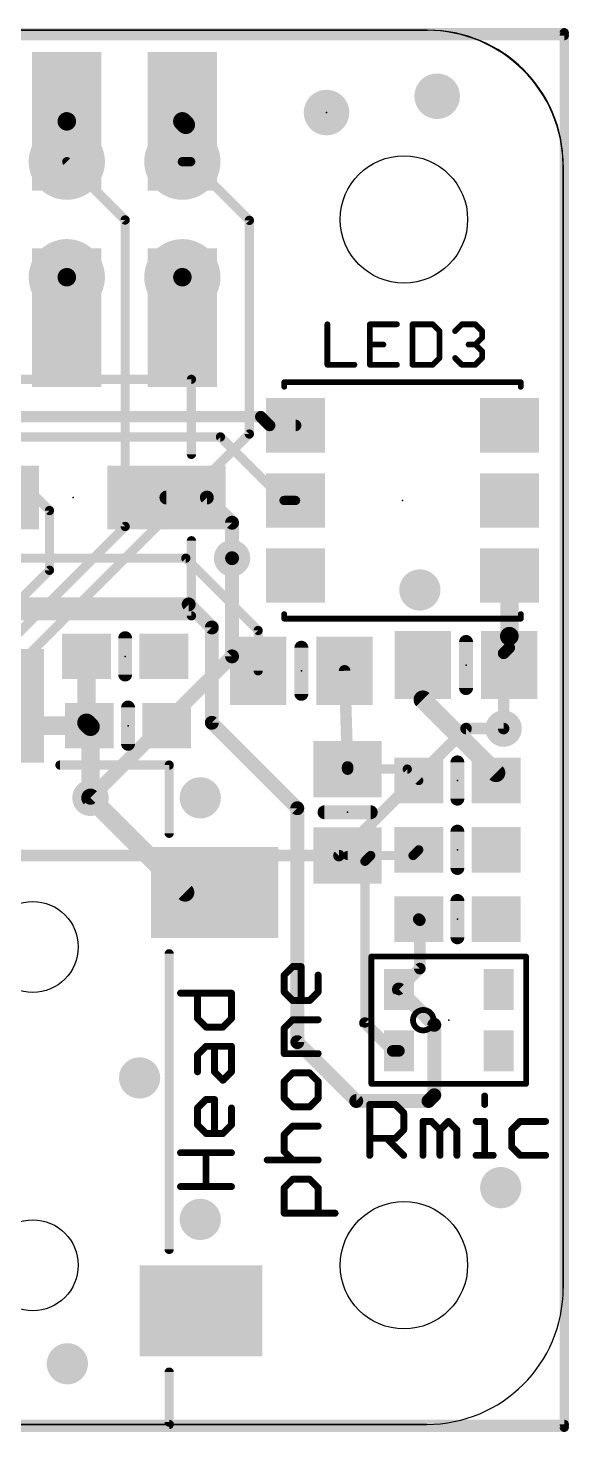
# Model space of a CAD drawing. Extents: x -0.1 to 65.1, y -0.2 to 30.7.
# Drawn here: x 53.24 to 65.13, y -0.17 to 30.71 of the extents above; entities that cross this region are included whole.
import ezdxf

# ---------------------------------------------------------------- set-up
doc = ezdxf.new("R2010")
doc.units = 0
for name, color, linetype in [('1', 12, 'CONTINUOUS'), ('16', 5, 'CONTINUOUS'), ('17', 110, 'CONTINUOUS'), ('18', 110, 'CONTINUOUS'), ('20', 4, 'CONTINUOUS'), ('21', 40, 'CONTINUOUS'), ('23', 40, 'CONTINUOUS')]:
    doc.layers.add(name, color=color, linetype=linetype)

# ---------------------------------------------------------------- blocks, each defined once
blk = doc.blocks.new('RECT')
blk.add_solid([(-0.5, -0.5), (0.5, -0.5), (-0.5, 0.5), (0.5, 0.5)])
blk = doc.blocks.new('PIE')
at = {"const_width": 0.5}
blk.add_lwpolyline([(0, -0.25, 1), (0, 0.25, 1), (0, -0.25)], format="xyb", dxfattribs=at)
blk = doc.blocks.new('ROUNDP')
at = {"const_width": 0.5}
blk.add_lwpolyline([(0, -0.25, 1), (0, 0.25, 1), (0, -0.25)], format="xyb", dxfattribs=at)
blk = doc.blocks.new('ROUNDV')
at = {"const_width": 0.5}
blk.add_lwpolyline([(0, -0.25, 1), (0, 0.25, 1), (0, -0.25)], format="xyb", dxfattribs=at)

msp = doc.modelspace()

# ---------------------------------------------------------------- linework, layer by layer
at = {"layer": '1'}
for points, const_width in [([(0, 30.607), (65.024, 30.607)], 0.2032), ([(65.024, 30.607), (65.024, 0)], 0.2032), ([(35.0535, 22.1615), (58.355, 22.1615)], 0.254), ([(58.5465, 21.97), (58.355, 22.1615)], 0.254), ([(58.5465, 21.97), (59.118, 21.97)], 0.254), ([(57.467, 21.717), (36.0073, 21.717)], 0.2032), ([(58.864, 20.32), (57.467, 21.717)], 0.2032), ([(56.279, 20.3835), (57.168, 20.3835)], 0.3048), ([(57.7215, 19.83), (57.168, 20.3835)], 0.3048), ([(58.864, 20.32), (59.118, 20.32)], 0.2032), ([(57.7215, 19.05), (57.7215, 19.83)], 0.3048), ([(52.7685, 19.05), (56.7055, 19.05)], 0.2032), ([(58.2955, 17.46), (56.7055, 19.05)], 0.2032), ([(63.818, 17.336), (63.818, 18.67)], 0.4064), ([(51.943, 18.034), (56.769, 18.034)], 0.3048), ([(56.769, 18.034), (57.277, 17.526)], 0.3048), ([(57.277, 17.526), (57.277, 15.4305)], 0.3048), ([(58.2955, 16.5735), (58.2955, 17.46)], 0.2032), ([(63.818, 17.336), (63.815, 17.333)], 0.4064), ([(63.815, 17.333), (63.815, 17.0815)], 0.4064), ([(54.522, 16.891), (54.522, 15.4305)], 0.4064), ([(63.6905, 16.957), (63.815, 17.0815)], 0.254), ([(63.6905, 16.957), (63.6905, 15.3035)], 0.254), ([(63.815, 17.0815), (63.815, 16.7005)], 0.4064), ([(60.2615, 14.459), (60.1955, 16.5735)], 0.254), ([(61.915, 16.7005), (61.915, 15.9385)], 0.4064), ([(63.5245, 14.329), (61.915, 15.9385)], 0.4064), ([(53.023, 15.367), (54.5855, 15.367)], 0.4064), ([(54.5855, 15.367), (54.522, 15.4305)], 0.4064), ([(54.5855, 15.367), (54.6103, 15.3422)], 0.4064), ([(54.6103, 15.3422), (54.6103, 13.7797)], 0.4064), ([(57.277, 15.4305), (59.1559, 13.5516)], 0.3048), ([(60.2615, 14.412), (60.2615, 14.459)], 0.254), ([(60.2615, 14.412), (61.573, 14.412)], 0.2032), ([(61.573, 14.412), (61.8245, 14.1605)], 0.2032), ([(63.5245, 14.1605), (63.5245, 14.329)], 0.4064), ([(54.6103, 13.7797), (56.69, 11.7)], 0.4064), ([(59.1559, 13.5516), (59.1559, 8.4081)], 0.3048), ([(61.7, 12.512), (61.8245, 12.6365)], 0.2032), ([(60.2615, 12.512), (60.7695, 12.512)], 0.2032), ([(60.6425, 12.385), (60.7695, 12.512)], 0.2032), ([(60.6425, 8.8265), (60.6425, 12.385)], 0.2032), ([(60.7695, 12.512), (61.7, 12.512)], 0.2032), ([(56.69, 11.7), (57.34, 11.7)], 0.4064), ([(61.849, 11.088), (61.8245, 11.1125)], 0.254), ([(61.849, 10.025), (61.849, 11.088)], 0.254), ([(61.389, 9.565), (61.849, 10.025)], 0.254), ([(61.389, 9.565), (62.1665, 8.7875)], 0.3048), ([(61.254, 8.215), (60.6425, 8.8265)], 0.254), ([(62.1665, 8.7875), (62.1665, 7.239)], 0.3048), ([(60.452, 7.112), (59.1559, 8.4081)], 0.3048), ([(61.254, 8.215), (61.389, 8.215)], 0.254), ([(62.0395, 7.112), (60.452, 7.112)], 0.3048), ([(62.1665, 7.239), (62.0395, 7.112)], 0.3048), ([(65.024, 0), (0, 0)], 0.2032)]:
    msp.add_lwpolyline(points, dxfattribs=dict(at, const_width=const_width))
for points, const_width in [([(65.0748, 30.607, 1), (64.9732, 30.607)], 0.1016), ([(65.024, 30.5562, 1), (65.024, 30.6578)], 0.1016), ([(58.3999, 22.2064, 1), (58.3101, 22.1166)], 0.127), ([(58.355, 22.098, 1), (58.355, 22.225)], 0.127), ([(58.5465, 22.0335, 1), (58.5465, 21.9065)], 0.127), ([(58.5016, 21.9251, 1), (58.5914, 22.0149)], 0.127), ([(59.118, 21.9065, 1), (59.118, 22.0335)], 0.127), ([(57.5029, 21.7529, 1), (57.4311, 21.6811)], 0.1016), ([(57.467, 21.6662, 1), (57.467, 21.7678)], 0.1016), ([(56.279, 20.4597, 1), (56.279, 20.3073)], 0.1524), ([(57.2219, 20.4374, 1), (57.1141, 20.3296)], 0.1524), ([(57.168, 20.3073, 1), (57.168, 20.4597)], 0.1524), ([(58.864, 20.3708, 1), (58.864, 20.2692)], 0.1016), ([(58.8281, 20.2841, 1), (58.8999, 20.3559)], 0.1016), ([(59.118, 20.2692, 1), (59.118, 20.3708)], 0.1016), ([(57.7977, 19.83, 1), (57.6453, 19.83)], 0.1524), ([(57.6676, 19.7761, 1), (57.7754, 19.8839)], 0.1524), ([(56.7414, 19.0859, 1), (56.6696, 19.0141)], 0.1016), ([(56.7055, 18.9992, 1), (56.7055, 19.1008)], 0.1016), ([(57.6453, 19.05, 1), (57.7977, 19.05)], 0.1524), ([(63.9196, 18.67, 1), (63.7164, 18.67)], 0.2032), ([(56.8229, 18.0879, 1), (56.7151, 17.9801)], 0.1524), ([(56.769, 17.9578, 1), (56.769, 18.1102)], 0.1524), ([(57.3532, 17.526, 1), (57.2008, 17.526)], 0.1524), ([(57.2231, 17.4721, 1), (57.3309, 17.5799)], 0.1524), ([(58.3463, 17.46, 1), (58.2447, 17.46)], 0.1016), ([(58.2596, 17.4241, 1), (58.3314, 17.4959)], 0.1016), ([(63.9166, 17.333, 1), (63.7134, 17.333)], 0.2032), ([(63.7432, 17.4048, 1), (63.8868, 17.2612)], 0.2032), ([(63.7164, 17.336, 1), (63.9196, 17.336)], 0.2032), ([(63.8898, 17.2642, 1), (63.7462, 17.4078)], 0.2032), ([(54.6236, 16.891, 1), (54.4204, 16.891)], 0.2032), ([(63.754, 16.957, 1), (63.627, 16.957)], 0.127), ([(63.6456, 17.0019, 1), (63.7354, 16.9121)], 0.127), ([(63.9166, 17.0815, 1), (63.7134, 17.0815)], 0.2032), ([(63.7134, 17.0815, 1), (63.9166, 17.0815)], 0.2032), ([(63.8599, 17.0366, 1), (63.7701, 17.1264)], 0.127), ([(60.259, 16.5755, 1), (60.132, 16.5715)], 0.127), ([(62.0166, 16.7005, 1), (61.8134, 16.7005)], 0.2032), ([(63.7134, 16.7005, 1), (63.9166, 16.7005)], 0.2032), ([(58.2447, 16.5735, 1), (58.3463, 16.5735)], 0.1016), ([(61.9868, 16.0103, 1), (61.8432, 15.8667)], 0.2032), ([(61.8134, 15.9385, 1), (62.0166, 15.9385)], 0.2032), ([(54.4204, 15.4305, 1), (54.6236, 15.4305)], 0.2032), ([(54.5938, 15.5023, 1), (54.4502, 15.3587)], 0.2032), ([(54.6573, 15.4388, 1), (54.5137, 15.2952)], 0.2032), ([(54.7118, 15.3422, 1), (54.5087, 15.3422)], 0.2032), ([(54.5137, 15.2952, 1), (54.6573, 15.4388)], 0.2032), ([(54.5384, 15.2704, 1), (54.6821, 15.4141)], 0.2032), ([(54.5855, 15.2654, 1), (54.5855, 15.4686)], 0.2032), ([(57.3309, 15.4844, 1), (57.2231, 15.3766)], 0.1524), ([(57.2008, 15.4305, 1), (57.3532, 15.4305)], 0.1524), ([(63.627, 15.3035, 1), (63.754, 15.3035)], 0.127), ([(60.325, 14.459, 1), (60.198, 14.459)], 0.127), ([(60.198, 14.4571, 1), (60.325, 14.461)], 0.127), ([(60.2615, 14.4628, 1), (60.2615, 14.3612)], 0.1016), ([(61.6089, 14.4479, 1), (61.5371, 14.3761)], 0.1016), ([(61.573, 14.3612, 1), (61.573, 14.4628)], 0.1016), ([(63.6261, 14.329, 1), (63.4229, 14.329)], 0.2032), ([(60.198, 14.412, 1), (60.325, 14.412)], 0.127), ([(61.7886, 14.1246, 1), (61.8604, 14.1964)], 0.1016), ([(63.4229, 14.1605, 1), (63.6261, 14.1605)], 0.2032), ([(63.4527, 14.2572, 1), (63.5963, 14.4008)], 0.2032), ([(54.6821, 13.8516, 1), (54.5384, 13.7079)], 0.2032), ([(54.5087, 13.7797, 1), (54.7118, 13.7797)], 0.2032), ([(59.2321, 13.5516, 1), (59.0797, 13.5516)], 0.1524), ([(59.102, 13.4977, 1), (59.2098, 13.6055)], 0.1524), ([(61.8604, 12.6006, 1), (61.7886, 12.6724)], 0.1016), ([(60.2615, 12.5628, 1), (60.2615, 12.4612)], 0.1016), ([(60.6933, 12.385, 1), (60.5917, 12.385)], 0.1016), ([(60.6066, 12.4209, 1), (60.6784, 12.3491)], 0.1016), ([(60.7695, 12.5628, 1), (60.7695, 12.4612)], 0.1016), ([(60.8054, 12.4761, 1), (60.7336, 12.5479)], 0.1016), ([(60.7695, 12.4612, 1), (60.7695, 12.5628)], 0.1016), ([(61.6641, 12.5479, 1), (61.7359, 12.4761)], 0.1016), ([(61.7, 12.4612, 1), (61.7, 12.5628)], 0.1016), ([(56.69, 11.8016, 1), (56.69, 11.5984)], 0.2032), ([(56.6182, 11.6282, 1), (56.7618, 11.7718)], 0.2032), ([(57.34, 11.5984, 1), (57.34, 11.8016)], 0.2032), ([(61.8694, 11.1574, 1), (61.7796, 11.0676)], 0.127), ([(61.9125, 11.088, 1), (61.7855, 11.088)], 0.127), ([(61.8041, 11.0431, 1), (61.8939, 11.1329)], 0.127), ([(61.7855, 10.025, 1), (61.9125, 10.025)], 0.127), ([(61.8939, 9.9801, 1), (61.8041, 10.0699)], 0.127), ([(61.4429, 9.6189, 1), (61.3351, 9.5111)], 0.1524), ([(61.3441, 9.6099, 1), (61.4339, 9.5201)], 0.127), ([(60.6874, 8.8714, 1), (60.5976, 8.7816)], 0.127), ([(60.5917, 8.8265, 1), (60.6933, 8.8265)], 0.1016), ([(62.2427, 8.7875, 1), (62.0903, 8.7875)], 0.1524), ([(62.1126, 8.7336, 1), (62.2204, 8.8414)], 0.1524), ([(59.2098, 8.462, 1), (59.102, 8.3542)], 0.1524), ([(59.0797, 8.4081, 1), (59.2321, 8.4081)], 0.1524), ([(61.254, 8.2785, 1), (61.254, 8.1515)], 0.127), ([(61.389, 8.1515, 1), (61.389, 8.2785)], 0.127), ([(61.2091, 8.1701, 1), (61.2989, 8.2599)], 0.127), ([(60.452, 7.1882, 1), (60.452, 7.0358)], 0.1524), ([(60.3981, 7.0581, 1), (60.5059, 7.1659)], 0.1524), ([(61.9856, 7.1659, 1), (62.0934, 7.0581)], 0.1524), ([(62.0395, 7.0358, 1), (62.0395, 7.1882)], 0.1524), ([(62.0903, 7.239, 1), (62.2427, 7.239)], 0.1524), ([(62.2204, 7.1851, 1), (62.1126, 7.2929)], 0.1524), ([(64.9732, 0, 1), (65.0748, 0)], 0.1016), ([(65.024, -0.0508, 1), (65.024, 0.0508)], 0.1016)]:
    msp.add_lwpolyline(points, format="xyb", dxfattribs=dict(at, const_width=const_width))
at = {"layer": '16'}
for points, const_width in [([(0, 30.5435), (65.024, 30.5435)], 0.2032), ([(65.024, 30.5435), (65.024, -0.0635)], 0.2032), ([(54.0896, 28.6574), (54.09, 28.657)], 0.4064), ([(54.09, 28.657), (54.09, 27.77)], 0.4064), ([(56.6296, 28.6574), (56.7055, 28.5815)], 0.4064), ([(56.7055, 28.5815), (56.7055, 27.77)], 0.4064), ([(55.372, 26.488), (54.09, 27.77)], 0.2032), ([(56.7055, 27.77), (56.63, 27.77)], 0.2032), ([(56.812, 27.77), (56.7055, 27.77)], 0.2032), ([(58.1025, 26.4795), (56.812, 27.77)], 0.2032), ([(55.372, 19.7485), (55.372, 26.488)], 0.2032), ([(58.1025, 21.7805), (58.1025, 26.4795)], 0.2032), ([(54.0896, 25.2296), (54.09, 25.23)], 0.4064), ([(54.0896, 24.3394), (54.0896, 25.2296)], 0.4064), ([(56.6296, 25.2296), (56.63, 25.23)], 0.4064), ([(56.6296, 24.3394), (56.6296, 25.2296)], 0.4064), ([(53.709, 20.098), (51.5342, 22.2727)], 0.2032), ([(48.9331, 12.6111), (58.1025, 21.7805)], 0.2032), ([(53.709, 18.784), (53.709, 20.098)], 0.2032), ([(48.641, 13.0175), (55.372, 19.7485)], 0.2032), ([(57.7215, 19.05), (57.7215, 16.891)], 0.3048), ([(48.3979, 13.4729), (53.709, 18.784)], 0.2032), ([(57.7215, 16.891), (54.6103, 13.7797)], 0.3048), ([(60.071, 12.5095), (62.865, 15.3035)], 0.254), ([(62.865, 15.3035), (63.6905, 15.3035)], 0.254), ([(52.4828, 12.5095), (60.071, 12.5095)], 0.254), ([(65.024, -0.0635), (0, -0.0635)], 0.2032)]:
    msp.add_lwpolyline(points, dxfattribs=dict(at, const_width=const_width))
for points, const_width in [([(65.0748, 30.5435, 1), (64.9732, 30.5435)], 0.1016), ([(65.024, 30.4927, 1), (65.024, 30.5943)], 0.1016), ([(54.1614, 28.7292, 1), (54.0178, 28.5856)], 0.2032), ([(54.1916, 28.657, 1), (53.9884, 28.657)], 0.2032), ([(54.0182, 28.5852, 1), (54.1618, 28.7288)], 0.2032), ([(56.7014, 28.7292, 1), (56.5578, 28.5856)], 0.2032), ([(56.8071, 28.5815, 1), (56.6039, 28.5815)], 0.2032), ([(56.6337, 28.5097, 1), (56.7773, 28.6533)], 0.2032), ([(53.9884, 27.77, 1), (54.1916, 27.77)], 0.2032), ([(54.1259, 27.8059, 1), (54.0541, 27.7341)], 0.1016), ([(56.6039, 27.77, 1), (56.8071, 27.77)], 0.2032), ([(56.63, 27.8208, 1), (56.63, 27.7192)], 0.1016), ([(56.7055, 27.8208, 1), (56.7055, 27.7192)], 0.1016), ([(56.7055, 27.7192, 1), (56.7055, 27.8208)], 0.1016), ([(56.8479, 27.8059, 1), (56.7761, 27.7341)], 0.1016), ([(56.812, 27.7192, 1), (56.812, 27.8208)], 0.1016), ([(55.4228, 26.488, 1), (55.3212, 26.488)], 0.1016), ([(55.3361, 26.4521, 1), (55.4079, 26.5239)], 0.1016), ([(58.1533, 26.4795, 1), (58.0517, 26.4795)], 0.1016), ([(58.0666, 26.4436, 1), (58.1384, 26.5154)], 0.1016), ([(54.1912, 25.2296, 1), (53.988, 25.2296)], 0.2032), ([(54.0178, 25.3014, 1), (54.1614, 25.1578)], 0.2032), ([(54.1618, 25.1582, 1), (54.0182, 25.3018)], 0.2032), ([(56.7312, 25.2296, 1), (56.528, 25.2296)], 0.2032), ([(56.5578, 25.3014, 1), (56.7014, 25.1578)], 0.2032), ([(56.7018, 25.1582, 1), (56.5582, 25.3018)], 0.2032), ([(53.988, 24.3394, 1), (54.1912, 24.3394)], 0.2032), ([(56.528, 24.3394, 1), (56.7312, 24.3394)], 0.2032), ([(58.0517, 21.7805, 1), (58.1533, 21.7805)], 0.1016), ([(58.1384, 21.7446, 1), (58.0666, 21.8164)], 0.1016), ([(53.7598, 20.098, 1), (53.6582, 20.098)], 0.1016), ([(53.6731, 20.062, 1), (53.7449, 20.1339)], 0.1016), ([(55.3212, 19.7485, 1), (55.4228, 19.7485)], 0.1016), ([(55.4079, 19.7126, 1), (55.3361, 19.7844)], 0.1016), ([(57.7977, 19.05, 1), (57.6453, 19.05)], 0.1524), ([(53.6582, 18.784, 1), (53.7598, 18.784)], 0.1016), ([(53.7449, 18.7481, 1), (53.6731, 18.8199)], 0.1016), ([(57.7754, 16.8371, 1), (57.6676, 16.9449)], 0.1524), ([(57.6453, 16.891, 1), (57.7977, 16.891)], 0.1524), ([(62.865, 15.367, 1), (62.865, 15.24)], 0.127), ([(62.9099, 15.2586, 1), (62.8201, 15.3484)], 0.127), ([(63.6905, 15.24, 1), (63.6905, 15.367)], 0.127), ([(54.5564, 13.8336, 1), (54.6641, 13.7259)], 0.1524), ([(60.0261, 12.5544, 1), (60.1159, 12.4646)], 0.127), ([(60.071, 12.446, 1), (60.071, 12.573)], 0.127), ([(65.024, -0.1143, 1), (65.024, -0.0127)], 0.1016), ([(64.9732, -0.0635, 1), (65.0748, -0.0635)], 0.1016)]:
    msp.add_lwpolyline(points, format="xyb", dxfattribs=dict(at, const_width=const_width))
at = {"layer": '20'}
for p, q in [((62, 30.6604), (3, 30.6604)), ((3.0254, 30.6604), (62.0254, 30.6604)), ((65, 27.7), (65, 3)), ((65, 3), (65, 27.6604)), ((62, 0), (3, 0)), ((3, 0), (62, 0))]:
    msp.add_line(p, q, dxfattribs=at)
for centre, radius in [((61.5, 26.5), 1.4), ((53.34, 10.5), 1), ((61.5, 3.5), 1.4), ((53.34, 3.5), 1)]:
    msp.add_circle(centre, radius, dxfattribs=at)
for centre, radius, start, end in [((62, 27.6604), 3, 0, 90), ((62.0325, 27.6929), 2.9675, 0.1371, 90.1371), ((62, 3), 3, 270, 0), ((62, 3), 3, 270, 0)]:
    msp.add_arc(centre, radius, start, end, dxfattribs=at)
at = {"layer": '21'}
for points, const_width in [([(59.817, 24.1943), (59.817, 23.3045)], 0.127), ([(61.3457, 24.1943), (60.7525, 24.1943)], 0.127), ([(60.7525, 24.1943), (60.7525, 23.3045)], 0.127), ([(61.688, 24.1943), (61.688, 23.3045)], 0.127), ([(62.1329, 24.1943), (61.688, 24.1943)], 0.127), ([(62.2812, 24.046), (62.1329, 24.1943)], 0.127), ([(62.2812, 23.4528), (62.2812, 24.046)], 0.127), ([(62.6236, 24.046), (62.7718, 24.1943)], 0.127), ([(62.7718, 24.1943), (63.0684, 24.1943)], 0.127), ([(63.0684, 24.1943), (63.2167, 24.046)], 0.127), ([(63.2167, 24.046), (63.2167, 23.8977)], 0.127), ([(60.7525, 23.7494), (61.0491, 23.7494)], 0.127), ([(63.0684, 23.7494), (62.9201, 23.7494)], 0.127), ([(63.2167, 23.8977), (63.0684, 23.7494)], 0.127), ([(63.0684, 23.7494), (63.2167, 23.6011)], 0.127), ([(62.1329, 23.3045), (62.2812, 23.4528)], 0.127), ([(62.7718, 23.3045), (62.6236, 23.4528)], 0.127), ([(63.2167, 23.4528), (63.0684, 23.3045)], 0.127), ([(63.2167, 23.6011), (63.2167, 23.4528)], 0.127), ([(59.817, 23.3045), (60.4102, 23.3045)], 0.127), ([(60.7525, 23.3045), (61.3457, 23.3045)], 0.127), ([(61.688, 23.3045), (62.1329, 23.3045)], 0.127), ([(63.0684, 23.3045), (62.7718, 23.3045)], 0.127), ([(52.979, 22.9835), (56.829, 22.9835)], 0.2032), ([(56.829, 22.9835), (56.829, 21.3335)], 0.2032), ([(58.868, 22.82), (58.868, 22.92)], 0.127), ([(58.868, 22.92), (64.068, 22.92)], 0.127), ([(64.068, 22.92), (64.068, 22.82)], 0.127), ([(56.829, 19.4335), (56.829, 17.7835)], 0.2032), ([(56.829, 17.7835), (52.979, 17.7835)], 0.2032), ([(58.868, 17.82), (58.868, 17.72)], 0.127), ([(58.868, 17.72), (64.068, 17.72)], 0.127), ([(64.068, 17.72), (64.068, 17.82)], 0.127), ([(55.372, 17.291), (55.372, 16.491)], 0.3048), ([(62.865, 16.1925), (62.865, 17.2085)], 0.3048), ([(59.2455, 16.0655), (59.2455, 17.0815)], 0.3048), ([(55.4355, 14.967), (55.4355, 15.767)], 0.3048), ([(56.34, 14.5), (53.94, 14.5)], 0.2032), ([(56.34, 14.5), (56.34, 13)], 0.2032), ([(62.6745, 14.5605), (62.6745, 13.7605)], 0.3048), ([(59.7535, 13.462), (60.7695, 13.462)], 0.3048), ([(62.6745, 13.0365), (62.6745, 12.2365)], 0.3048), ([(62.6745, 11.5125), (62.6745, 10.7125)], 0.3048), ([(56.34, 3.85), (56.34, 10.35)], 0.2032), ([(60.784, 7.59), (60.784, 10.29)], 0.127), ([(60.784, 10.29), (64.184, 10.29)], 0.127), ([(64.184, 10.29), (64.184, 7.49)], 0.127), ([(58.8681, 9.8826), (59.0545, 10.069)], 0.1524), ([(58.8681, 9.5097), (58.8681, 9.8826)], 0.1524), ([(59.0545, 10.069), (59.241, 10.069)], 0.1524), ([(59.241, 10.069), (59.241, 9.3233)], 0.1524), ([(59.6138, 9.8826), (59.6138, 9.5097)], 0.1524), ([(59.0545, 9.3233), (58.8681, 9.5097)], 0.1524), ([(59.6138, 9.5097), (59.4274, 9.3233)], 0.1524), ([(56.5902, 9.4843), (57.7088, 9.4843)], 0.1524), ([(56.9631, 8.925), (56.9631, 9.4843)], 0.1524), ([(57.7088, 9.4843), (57.7088, 8.925)], 0.1524), ([(59.4274, 9.3233), (59.0545, 9.3233)], 0.1524), ([(57.1495, 8.7386), (56.9631, 8.925)], 0.1524), ([(57.7088, 8.925), (57.5224, 8.7386)], 0.1524), ([(58.8681, 8.7132), (59.0545, 8.8996)], 0.1524), ([(59.0545, 8.8996), (59.6138, 8.8996)], 0.1524), ([(57.5224, 8.7386), (57.1495, 8.7386)], 0.1524), ([(58.8681, 8.1539), (58.8681, 8.7132)], 0.1524), ([(56.9631, 8.1285), (57.1495, 8.3149)], 0.1524), ([(57.1495, 8.3149), (57.7088, 8.3149)], 0.1524), ([(57.336, 7.7556), (57.336, 8.3149)], 0.1524), ([(57.7088, 8.3149), (57.7088, 7.7556)], 0.1524), ([(56.9631, 7.7556), (56.9631, 8.1285)], 0.1524), ([(59.6138, 8.1539), (58.8681, 8.1539)], 0.1524), ([(57.5224, 7.5692), (57.336, 7.7556)], 0.1524), ([(57.7088, 7.7556), (57.5224, 7.5692)], 0.1524), ([(59.0545, 7.7302), (58.8681, 7.5438)], 0.1524), ([(59.4274, 7.7302), (59.0545, 7.7302)], 0.1524), ([(59.6138, 7.5438), (59.4274, 7.7302)], 0.1524), ([(58.8681, 7.5438), (58.8681, 7.1709)], 0.1524), ([(59.6138, 7.1709), (59.6138, 7.5438)], 0.1524), ([(60.784, 7.49), (60.784, 7.59)], 0.127), ([(64.184, 7.49), (60.784, 7.49)], 0.127), ([(56.9631, 6.9591), (57.1495, 7.1455)], 0.1524), ([(57.1495, 7.1455), (57.336, 7.1455)], 0.1524), ([(57.336, 7.1455), (57.336, 6.3998)], 0.1524), ([(58.8681, 7.1709), (59.0545, 6.9845)], 0.1524), ([(59.4274, 6.9845), (59.6138, 7.1709)], 0.1524), ([(60.7489, 5.9182), (60.7489, 7.0368)], 0.1524), ([(60.7489, 7.0368), (61.3082, 7.0368)], 0.1524), ([(61.3082, 7.0368), (61.4946, 6.8503)], 0.1524), ([(63.2741, 7.2232), (63.2741, 7.0368)], 0.1524), ([(56.9631, 6.5862), (56.9631, 6.9591)], 0.1524), ([(57.7088, 6.9591), (57.7088, 6.5862)], 0.1524), ([(59.0545, 6.9845), (59.4274, 6.9845)], 0.1524), ([(61.4946, 6.8503), (61.4946, 6.4775)], 0.1524), ([(57.1495, 6.3998), (56.9631, 6.5862)], 0.1524), ([(57.7088, 6.5862), (57.5224, 6.3998)], 0.1524), ([(58.8681, 6.3744), (59.0545, 6.5608)], 0.1524), ([(59.0545, 6.5608), (59.6138, 6.5608)], 0.1524), ([(61.4946, 6.4775), (61.3082, 6.2911)], 0.1524), ([(61.9183, 5.9182), (61.9183, 6.6639)], 0.1524), ([(61.9183, 6.6639), (62.1047, 6.6639)], 0.1524), ([(62.1047, 6.6639), (62.2912, 6.4775)], 0.1524), ([(62.2912, 6.4775), (62.4776, 6.6639)], 0.1524), ([(62.2912, 6.4775), (62.2912, 5.9182)], 0.1524), ([(62.4776, 6.6639), (62.664, 6.4775)], 0.1524), ([(62.664, 6.4775), (62.664, 5.9182)], 0.1524), ([(63.0877, 6.6639), (63.2741, 6.6639)], 0.1524), ([(63.2741, 6.6639), (63.2741, 5.9182)], 0.1524), ([(64.0537, 6.6639), (63.8673, 6.4775)], 0.1524), ([(63.8673, 6.4775), (63.8673, 6.1046)], 0.1524), ([(64.613, 6.6639), (64.0537, 6.6639)], 0.1524), ([(57.5224, 6.3998), (57.1495, 6.3998)], 0.1524), ([(58.8681, 6.0015), (58.8681, 6.3744)], 0.1524), ([(61.3082, 6.2911), (60.7489, 6.2911)], 0.1524), ([(61.1218, 6.2911), (61.4946, 5.9182)], 0.1524), ([(63.8673, 6.1046), (64.0537, 5.9182)], 0.1524), ([(56.5902, 5.9761), (57.7088, 5.9761)], 0.1524), ([(57.1495, 5.2304), (57.1495, 5.9761)], 0.1524), ([(58.4952, 5.8151), (59.6138, 5.8151)], 0.1524), ([(59.0545, 5.8151), (58.8681, 6.0015)], 0.1524), ([(63.0877, 5.9182), (63.4605, 5.9182)], 0.1524), ([(64.0537, 5.9182), (64.613, 5.9182)], 0.1524), ([(57.7088, 5.2304), (56.5902, 5.2304)], 0.1524), ([(58.8681, 5.205), (59.0545, 5.3914)], 0.1524), ([(58.8681, 4.6457), (58.8681, 5.205)], 0.1524), ([(59.0545, 5.3914), (59.4274, 5.3914)], 0.1524), ([(59.4274, 5.3914), (59.6138, 5.205)], 0.1524), ([(59.6138, 5.205), (59.6138, 4.6457)], 0.1524), ([(59.9867, 4.6457), (58.8681, 4.6457)], 0.1524), ([(56.34, 0.05), (56.34, 1.15)], 0.2032), ([(50.34, 0), (56.34, 0)], 0.2032)]:
    msp.add_lwpolyline(points, dxfattribs=dict(at, const_width=const_width))
for points, const_width in [([(59.8488, 24.1943, 1), (59.7852, 24.1943)], 0.0635), ([(60.7843, 24.1943, 1), (60.7208, 24.1943)], 0.0635), ([(60.7525, 24.226, 1), (60.7525, 24.1625)], 0.0635), ([(61.3457, 24.1625, 1), (61.3457, 24.226)], 0.0635), ([(61.7198, 24.1943, 1), (61.6563, 24.1943)], 0.0635), ([(61.688, 24.226, 1), (61.688, 24.1625)], 0.0635), ([(62.1554, 24.2167, 1), (62.1105, 24.1718)], 0.0635), ([(62.1329, 24.1625, 1), (62.1329, 24.226)], 0.0635), ([(62.313, 24.046, 1), (62.2495, 24.046)], 0.0635), ([(62.2588, 24.0235, 1), (62.3037, 24.0684)], 0.0635), ([(62.6011, 24.0684, 1), (62.646, 24.0235)], 0.0635), ([(62.7718, 24.226, 1), (62.7718, 24.1625)], 0.0635), ([(62.7943, 24.1718, 1), (62.7494, 24.2167)], 0.0635), ([(63.0909, 24.2167, 1), (63.046, 24.1718)], 0.0635), ([(63.0684, 24.1625, 1), (63.0684, 24.226)], 0.0635), ([(63.2485, 24.046, 1), (63.185, 24.046)], 0.0635), ([(63.1943, 24.0235, 1), (63.2392, 24.0684)], 0.0635), ([(60.7525, 23.7811, 1), (60.7525, 23.7176)], 0.0635), ([(61.0491, 23.7176, 1), (61.0491, 23.7811)], 0.0635), ([(62.9201, 23.7811, 1), (62.9201, 23.7176)], 0.0635), ([(63.0909, 23.7718, 1), (63.046, 23.7269)], 0.0635), ([(63.046, 23.7718, 1), (63.0909, 23.7269)], 0.0635), ([(63.0684, 23.7176, 1), (63.0684, 23.7811)], 0.0635), ([(63.185, 23.8977, 1), (63.2485, 23.8977)], 0.0635), ([(63.2392, 23.8752, 1), (63.1943, 23.9201)], 0.0635), ([(62.2495, 23.4528, 1), (62.313, 23.4528)], 0.0635), ([(62.3037, 23.4303, 1), (62.2588, 23.4752)], 0.0635), ([(62.646, 23.4752, 1), (62.6011, 23.4303)], 0.0635), ([(63.2485, 23.6011, 1), (63.185, 23.6011)], 0.0635), ([(63.185, 23.4528, 1), (63.2485, 23.4528)], 0.0635), ([(63.1943, 23.5786, 1), (63.2392, 23.6235)], 0.0635), ([(63.2392, 23.4303, 1), (63.1943, 23.4752)], 0.0635), ([(59.817, 23.3362, 1), (59.817, 23.2728)], 0.0635), ([(59.7852, 23.3045, 1), (59.8488, 23.3045)], 0.0635), ([(60.4102, 23.2728, 1), (60.4102, 23.3362)], 0.0635), ([(60.7525, 23.3362, 1), (60.7525, 23.2728)], 0.0635), ([(60.7208, 23.3045, 1), (60.7843, 23.3045)], 0.0635), ([(61.3457, 23.2728, 1), (61.3457, 23.3362)], 0.0635), ([(61.688, 23.3362, 1), (61.688, 23.2728)], 0.0635), ([(61.6563, 23.3045, 1), (61.7198, 23.3045)], 0.0635), ([(62.1105, 23.327, 1), (62.1554, 23.282)], 0.0635), ([(62.1329, 23.2728, 1), (62.1329, 23.3362)], 0.0635), ([(62.7718, 23.3362, 1), (62.7718, 23.2728)], 0.0635), ([(62.7494, 23.282, 1), (62.7943, 23.327)], 0.0635), ([(63.046, 23.327, 1), (63.0909, 23.282)], 0.0635), ([(63.0684, 23.2728, 1), (63.0684, 23.3362)], 0.0635), ([(56.8798, 22.9835, 1), (56.7782, 22.9835)], 0.1016), ([(56.829, 22.9327, 1), (56.829, 23.0343)], 0.1016), ([(58.8998, 22.92, 1), (58.8362, 22.92)], 0.0635), ([(58.8362, 22.82, 1), (58.8998, 22.82)], 0.0635), ([(58.868, 22.9518, 1), (58.868, 22.8883)], 0.0635), ([(64.0998, 22.92, 1), (64.0362, 22.92)], 0.0635), ([(64.0362, 22.82, 1), (64.0998, 22.82)], 0.0635), ([(64.068, 22.8883, 1), (64.068, 22.9518)], 0.0635), ([(56.7782, 21.3335, 1), (56.8798, 21.3335)], 0.1016), ([(56.8798, 19.4335, 1), (56.7782, 19.4335)], 0.1016), ([(56.7782, 17.7835, 1), (56.8798, 17.7835)], 0.1016), ([(56.829, 17.7327, 1), (56.829, 17.8343)], 0.1016), ([(58.8998, 17.82, 1), (58.8362, 17.82)], 0.0635), ([(58.8362, 17.72, 1), (58.8998, 17.72)], 0.0635), ([(58.868, 17.7518, 1), (58.868, 17.6883)], 0.0635), ([(64.0998, 17.82, 1), (64.0362, 17.82)], 0.0635), ([(64.0362, 17.72, 1), (64.0998, 17.72)], 0.0635), ([(64.068, 17.6883, 1), (64.068, 17.7518)], 0.0635), ([(55.4482, 17.291, 1), (55.2958, 17.291)], 0.1524), ([(62.9412, 17.2085, 1), (62.7888, 17.2085)], 0.1524), ([(59.3217, 17.0815, 1), (59.1693, 17.0815)], 0.1524), ([(55.2958, 16.491, 1), (55.4482, 16.491)], 0.1524), ([(59.1693, 16.0655, 1), (59.3217, 16.0655)], 0.1524), ([(62.7888, 16.1925, 1), (62.9412, 16.1925)], 0.1524), ([(55.5117, 15.767, 1), (55.3593, 15.767)], 0.1524), ([(55.3593, 14.967, 1), (55.5117, 14.967)], 0.1524), ([(53.94, 14.5508, 1), (53.94, 14.4492)], 0.1016), ([(56.3908, 14.5, 1), (56.2892, 14.5)], 0.1016), ([(56.34, 14.4492, 1), (56.34, 14.5508)], 0.1016), ([(62.7507, 14.5605, 1), (62.5983, 14.5605)], 0.1524), ([(59.7535, 13.5382, 1), (59.7535, 13.3858)], 0.1524), ([(60.7695, 13.3858, 1), (60.7695, 13.5382)], 0.1524), ([(62.5983, 13.7605, 1), (62.7507, 13.7605)], 0.1524), ([(56.2892, 13, 1), (56.3908, 13)], 0.1016), ([(62.7507, 13.0365, 1), (62.5983, 13.0365)], 0.1524), ([(62.5983, 12.2365, 1), (62.7507, 12.2365)], 0.1524), ([(62.7507, 11.5125, 1), (62.5983, 11.5125)], 0.1524), ([(62.5983, 10.7125, 1), (62.7507, 10.7125)], 0.1524), ([(56.3908, 10.35, 1), (56.2892, 10.35)], 0.1016), ([(60.784, 10.3218, 1), (60.784, 10.2583)], 0.0635), ([(60.8158, 10.29, 1), (60.7523, 10.29)], 0.0635), ([(64.2157, 10.29, 1), (64.1522, 10.29)], 0.0635), ([(64.184, 10.2583, 1), (64.184, 10.3218)], 0.0635), ([(58.9062, 9.8826, 1), (58.83, 9.8826)], 0.0762), ([(58.8412, 9.9095, 1), (58.895, 9.8556)], 0.0762), ([(59.0545, 10.1071, 1), (59.0545, 10.0309)], 0.0762), ([(59.0815, 10.0421, 1), (59.0276, 10.0959)], 0.0762), ([(59.2791, 10.069, 1), (59.2029, 10.069)], 0.0762), ([(59.241, 10.0309, 1), (59.241, 10.1071)], 0.0762), ([(59.6519, 9.8826, 1), (59.5757, 9.8826)], 0.0762), ([(58.895, 9.5367, 1), (58.8412, 9.4828)], 0.0762), ([(59.6407, 9.4828, 1), (59.5869, 9.5367)], 0.0762), ([(56.5902, 9.5224, 1), (56.5902, 9.4462)], 0.0762), ([(57.0012, 9.4843, 1), (56.925, 9.4843)], 0.0762), ([(57.7469, 9.4843, 1), (57.6707, 9.4843)], 0.0762), ([(57.7088, 9.4462, 1), (57.7088, 9.5224)], 0.0762), ([(58.83, 9.5097, 1), (58.9062, 9.5097)], 0.0762), ([(59.0545, 9.3614, 1), (59.0545, 9.2852)], 0.0762), ([(59.0276, 9.2963, 1), (59.0815, 9.3502)], 0.0762), ([(59.2029, 9.3233, 1), (59.2791, 9.3233)], 0.0762), ([(59.4004, 9.3502, 1), (59.4543, 9.2963)], 0.0762), ([(59.4274, 9.2852, 1), (59.4274, 9.3614)], 0.0762), ([(59.5757, 9.5097, 1), (59.6519, 9.5097)], 0.0762), ([(56.99, 8.952, 1), (56.9362, 8.8981)], 0.0762), ([(56.925, 8.925, 1), (57.0012, 8.925)], 0.0762), ([(57.6707, 8.925, 1), (57.7469, 8.925)], 0.0762), ([(57.7357, 8.8981, 1), (57.6819, 8.952)], 0.0762), ([(59.0545, 8.9377, 1), (59.0545, 8.8615)], 0.0762), ([(59.0815, 8.8727, 1), (59.0276, 8.9265)], 0.0762), ([(59.6138, 8.8615, 1), (59.6138, 8.9377)], 0.0762), ([(61.924, 8.665, 1), (61.924, 9.115, 1), (61.924, 8.665)], 0.127), ([(57.1495, 8.7767, 1), (57.1495, 8.7005)], 0.0762), ([(57.1226, 8.7117, 1), (57.1765, 8.7655)], 0.0762), ([(57.4954, 8.7655, 1), (57.5493, 8.7117)], 0.0762), ([(57.5224, 8.7005, 1), (57.5224, 8.7767)], 0.0762), ([(58.9062, 8.7132, 1), (58.83, 8.7132)], 0.0762), ([(58.8412, 8.7401, 1), (58.895, 8.6862)], 0.0762), ([(57.1495, 8.353, 1), (57.1495, 8.2768)], 0.0762), ([(57.1765, 8.288, 1), (57.1226, 8.3418)], 0.0762), ([(57.3741, 8.3149, 1), (57.2979, 8.3149)], 0.0762), ([(57.7469, 8.3149, 1), (57.6707, 8.3149)], 0.0762), ([(57.7088, 8.2768, 1), (57.7088, 8.353)], 0.0762), ([(57.0012, 8.1285, 1), (56.925, 8.1285)], 0.0762), ([(56.9362, 8.1554, 1), (56.99, 8.1015)], 0.0762), ([(58.8681, 8.192, 1), (58.8681, 8.1158)], 0.0762), ([(58.83, 8.1539, 1), (58.9062, 8.1539)], 0.0762), ([(59.6138, 8.1158, 1), (59.6138, 8.192)], 0.0762), ([(56.925, 7.7556, 1), (57.0012, 7.7556)], 0.0762), ([(57.3629, 7.7826, 1), (57.309, 7.7287)], 0.0762), ([(57.2979, 7.7556, 1), (57.3741, 7.7556)], 0.0762), ([(57.6707, 7.7556, 1), (57.7469, 7.7556)], 0.0762), ([(57.7357, 7.7287, 1), (57.6819, 7.7826)], 0.0762), ([(59.0545, 7.7683, 1), (59.0545, 7.6921)], 0.0762), ([(59.0815, 7.7033, 1), (59.0276, 7.7571)], 0.0762), ([(59.4543, 7.7571, 1), (59.4004, 7.7033)], 0.0762), ([(59.4274, 7.6921, 1), (59.4274, 7.7683)], 0.0762), ([(57.4954, 7.5961, 1), (57.5493, 7.5423)], 0.0762), ([(57.4954, 7.5423, 1), (57.5493, 7.5961)], 0.0762), ([(58.9062, 7.5438, 1), (58.83, 7.5438)], 0.0762), ([(58.8412, 7.5707, 1), (58.895, 7.5168)], 0.0762), ([(59.6519, 7.5438, 1), (59.5757, 7.5438)], 0.0762), ([(59.5869, 7.5168, 1), (59.6407, 7.5707)], 0.0762), ([(60.8158, 7.59, 1), (60.7523, 7.59)], 0.0635), ([(60.7523, 7.59, 1), (60.8158, 7.59)], 0.0635), ([(60.784, 7.5217, 1), (60.784, 7.4583)], 0.0635), ([(60.7523, 7.49, 1), (60.8158, 7.49)], 0.0635), ([(64.1522, 7.49, 1), (64.2157, 7.49)], 0.0635), ([(64.184, 7.4583, 1), (64.184, 7.5217)], 0.0635), ([(57.1495, 7.1836, 1), (57.1495, 7.1074)], 0.0762), ([(57.1765, 7.1186, 1), (57.1226, 7.1724)], 0.0762), ([(57.3741, 7.1455, 1), (57.2979, 7.1455)], 0.0762), ([(57.336, 7.1074, 1), (57.336, 7.1836)], 0.0762), ([(58.895, 7.1979, 1), (58.8412, 7.144)], 0.0762), ([(58.83, 7.1709, 1), (58.9062, 7.1709)], 0.0762), ([(59.5757, 7.1709, 1), (59.6519, 7.1709)], 0.0762), ([(59.6407, 7.144, 1), (59.5869, 7.1979)], 0.0762), ([(60.787, 7.0368, 1), (60.7108, 7.0368)], 0.0762), ([(60.7489, 7.0749, 1), (60.7489, 6.9987)], 0.0762), ([(61.3351, 7.0637, 1), (61.2812, 7.0098)], 0.0762), ([(61.3082, 6.9987, 1), (61.3082, 7.0749)], 0.0762), ([(63.3122, 7.2232, 1), (63.236, 7.2232)], 0.0762), ([(57.0012, 6.9591, 1), (56.925, 6.9591)], 0.0762), ([(56.9362, 6.986, 1), (56.99, 6.9321)], 0.0762), ([(57.7469, 6.9591, 1), (57.6707, 6.9591)], 0.0762), ([(59.0545, 7.0226, 1), (59.0545, 6.9464)], 0.0762), ([(59.0276, 6.9576, 1), (59.0815, 7.0114)], 0.0762), ([(59.4004, 7.0114, 1), (59.4543, 6.9576)], 0.0762), ([(59.4274, 6.9464, 1), (59.4274, 7.0226)], 0.0762), ([(61.5327, 6.8503, 1), (61.4565, 6.8503)], 0.0762), ([(61.4677, 6.8234, 1), (61.5215, 6.8773)], 0.0762), ([(63.236, 7.0368, 1), (63.3122, 7.0368)], 0.0762), ([(56.99, 6.6132, 1), (56.9362, 6.5593)], 0.0762), ([(56.925, 6.5862, 1), (57.0012, 6.5862)], 0.0762), ([(57.6707, 6.5862, 1), (57.7469, 6.5862)], 0.0762), ([(57.7357, 6.5593, 1), (57.6819, 6.6132)], 0.0762), ([(59.0545, 6.5989, 1), (59.0545, 6.5227)], 0.0762), ([(59.0815, 6.5339, 1), (59.0276, 6.5877)], 0.0762), ([(59.6138, 6.5227, 1), (59.6138, 6.5989)], 0.0762), ([(61.4565, 6.4775, 1), (61.5327, 6.4775)], 0.0762), ([(61.5215, 6.4505, 1), (61.4677, 6.5044)], 0.0762), ([(61.9564, 6.6639, 1), (61.8802, 6.6639)], 0.0762), ([(61.9183, 6.702, 1), (61.9183, 6.6258)], 0.0762), ([(62.1317, 6.6908, 1), (62.0778, 6.637)], 0.0762), ([(62.1047, 6.6258, 1), (62.1047, 6.702)], 0.0762), ([(62.2642, 6.5044, 1), (62.3181, 6.4505)], 0.0762), ([(62.3293, 6.4775, 1), (62.2531, 6.4775)], 0.0762), ([(62.2642, 6.4505, 1), (62.3181, 6.5044)], 0.0762), ([(62.5045, 6.6908, 1), (62.4506, 6.637)], 0.0762), ([(62.5045, 6.637, 1), (62.4506, 6.6908)], 0.0762), ([(62.7021, 6.4775, 1), (62.6259, 6.4775)], 0.0762), ([(62.6371, 6.4505, 1), (62.6909, 6.5044)], 0.0762), ([(63.0877, 6.702, 1), (63.0877, 6.6258)], 0.0762), ([(63.3122, 6.6639, 1), (63.236, 6.6639)], 0.0762), ([(63.2741, 6.6258, 1), (63.2741, 6.702)], 0.0762), ([(63.9054, 6.4775, 1), (63.8292, 6.4775)], 0.0762), ([(63.8404, 6.5044, 1), (63.8942, 6.4505)], 0.0762), ([(64.0537, 6.702, 1), (64.0537, 6.6258)], 0.0762), ([(64.0807, 6.637, 1), (64.0268, 6.6908)], 0.0762), ([(64.613, 6.6258, 1), (64.613, 6.702)], 0.0762), ([(57.1495, 6.4379, 1), (57.1495, 6.3617)], 0.0762), ([(57.1226, 6.3729, 1), (57.1765, 6.4267)], 0.0762), ([(57.2979, 6.3998, 1), (57.3741, 6.3998)], 0.0762), ([(57.4954, 6.4267, 1), (57.5493, 6.3729)], 0.0762), ([(57.5224, 6.3617, 1), (57.5224, 6.4379)], 0.0762), ([(58.9062, 6.3744, 1), (58.83, 6.3744)], 0.0762), ([(58.8412, 6.4013, 1), (58.895, 6.3474)], 0.0762), ([(60.7489, 6.3292, 1), (60.7489, 6.253)], 0.0762), ([(61.1487, 6.318, 1), (61.0948, 6.2641)], 0.0762), ([(61.2812, 6.318, 1), (61.3351, 6.2641)], 0.0762), ([(61.3082, 6.253, 1), (61.3082, 6.3292)], 0.0762), ([(63.8942, 6.1316, 1), (63.8404, 6.0777)], 0.0762), ([(56.5902, 6.0142, 1), (56.5902, 5.938)], 0.0762), ([(57.1876, 5.9761, 1), (57.1114, 5.9761)], 0.0762), ([(57.7088, 5.938, 1), (57.7088, 6.0142)], 0.0762), ([(58.4952, 5.8532, 1), (58.4952, 5.777)], 0.0762), ([(58.895, 6.0285, 1), (58.8412, 5.9746)], 0.0762), ([(58.83, 6.0015, 1), (58.9062, 6.0015)], 0.0762), ([(59.0276, 5.7882, 1), (59.0815, 5.842)], 0.0762), ([(59.6138, 5.777, 1), (59.6138, 5.8532)], 0.0762), ([(60.7108, 5.9182, 1), (60.787, 5.9182)], 0.0762), ([(61.4677, 5.8913, 1), (61.5215, 5.9451)], 0.0762), ([(61.8802, 5.9182, 1), (61.9564, 5.9182)], 0.0762), ([(62.2531, 5.9182, 1), (62.3293, 5.9182)], 0.0762), ([(62.6259, 5.9182, 1), (62.7021, 5.9182)], 0.0762), ([(63.0877, 5.9563, 1), (63.0877, 5.8801)], 0.0762), ([(63.236, 5.9182, 1), (63.3122, 5.9182)], 0.0762), ([(63.4605, 5.8801, 1), (63.4605, 5.9563)], 0.0762), ([(63.8292, 6.1046, 1), (63.9054, 6.1046)], 0.0762), ([(64.0537, 5.9563, 1), (64.0537, 5.8801)], 0.0762), ([(64.0268, 5.8913, 1), (64.0807, 5.9451)], 0.0762), ([(64.613, 5.8801, 1), (64.613, 5.9563)], 0.0762), ([(56.5902, 5.2685, 1), (56.5902, 5.1923)], 0.0762), ([(57.1114, 5.2304, 1), (57.1876, 5.2304)], 0.0762), ([(57.7088, 5.1923, 1), (57.7088, 5.2685)], 0.0762), ([(58.9062, 5.205, 1), (58.83, 5.205)], 0.0762), ([(58.8412, 5.2319, 1), (58.895, 5.178)], 0.0762), ([(59.0545, 5.4295, 1), (59.0545, 5.3533)], 0.0762), ([(59.0815, 5.3645, 1), (59.0276, 5.4183)], 0.0762), ([(59.4543, 5.4183, 1), (59.4004, 5.3645)], 0.0762), ([(59.4274, 5.3533, 1), (59.4274, 5.4295)], 0.0762), ([(59.6519, 5.205, 1), (59.5757, 5.205)], 0.0762), ([(59.5869, 5.178, 1), (59.6407, 5.2319)], 0.0762), ([(58.8681, 4.6838, 1), (58.8681, 4.6076)], 0.0762), ([(58.83, 4.6457, 1), (58.9062, 4.6457)], 0.0762), ([(59.5757, 4.6457, 1), (59.6519, 4.6457)], 0.0762), ([(59.9867, 4.6076, 1), (59.9867, 4.6838)], 0.0762), ([(56.2892, 3.85, 1), (56.3908, 3.85)], 0.1016), ([(56.3908, 1.15, 1), (56.2892, 1.15)], 0.1016), ([(56.2892, 0.05, 1), (56.3908, 0.05)], 0.1016), ([(56.34, -0.0508, 1), (56.34, 0.0508)], 0.1016)]:
    msp.add_lwpolyline(points, format="xyb", dxfattribs=dict(at, const_width=const_width))
at = {"layer": '23'}
for p in [(59.798, 28.851), (54.229, 20.3835), (61.468, 20.32), (55.372, 16.891), (62.865, 16.7005), (59.2455, 16.5735), (55.4355, 15.367), (62.6745, 14.1605), (60.2615, 13.462), (62.6745, 12.6365), (62.6745, 11.1125), (62.484, 8.89), (53.34, 0)]:
    msp.add_point(p, dxfattribs=at)

# ---------------------------------------------------------------- block references
at = {"layer": '1'}
msp.add_blockref('PIE', (59.798, 28.851), dxfattribs=at)
for p, xscale, yscale, rotation in [((59.118, 21.97), 1.3, 1.2, 180), ((63.818, 21.97), 1.3, 1.2, 180), ((52.179, 20.3835), 2.6, 1.4, 180), ((56.279, 20.3835), 2.6, 1.4, 180), ((59.118, 20.32), 1.3, 1.2, 180), ((63.818, 20.32), 1.3, 1.2, 180), ((59.118, 18.67), 1.3, 1.2, 180), ((63.818, 18.67), 1.3, 1.2, 180), ((58.2955, 16.5735), 1.24, 1.5, 180), ((60.1955, 16.5735), 1.24, 1.5, 180), ((61.915, 16.7005), 1.24, 1.5, 180), ((63.815, 16.7005), 1.24, 1.5, 180), ((52.59, 15.8), 2, 2.5, 180), ((60.2615, 14.412), 1.24, 1.5, 90), ((60.2615, 12.512), 1.24, 1.5, 90), ((57.34, 11.7), 2, 2.8, 90), ((61.389, 9.565), 0.9, 0.66, 90), ((63.579, 9.565), 0.9, 0.66, 90), ((61.389, 8.215), 0.9, 0.66, 90), ((63.579, 8.215), 0.9, 0.66, 90), ((57.04, 2.5), 2, 2.7, 90)]:
    msp.add_blockref('RECT', p, dxfattribs=dict(at, xscale=xscale, yscale=yscale, rotation=rotation))
at = {"layer": '1', "xscale": 1.075}
for p in [(54.522, 16.891), (56.222, 16.891), (61.8245, 14.1605), (63.5245, 14.1605), (61.8245, 12.6365), (63.5245, 12.6365), (61.8245, 11.1125), (63.5245, 11.1125)]:
    msp.add_blockref('RECT', p, dxfattribs=at)
at = {"layer": '1', "xscale": 1.075, "rotation": 180}
for p in [(54.5855, 15.367), (56.2855, 15.367)]:
    msp.add_blockref('RECT', p, dxfattribs=at)
at = {"layer": '16', "xscale": 3.048, "yscale": 1.524}
for p, rotation in [((54.0896, 28.6574), 270), ((56.6296, 28.6574), 270), ((54.0896, 24.3394), 90), ((56.6296, 24.3394), 90)]:
    msp.add_blockref('RECT', p, dxfattribs=dict(at, rotation=rotation))
at = {"layer": '16'}
msp.add_blockref('PIE', (62.23, 29.21), dxfattribs=at)
at = {"layer": '17', "xscale": 1.6764, "yscale": 1.6764}
for p in [(54.09, 27.77), (54.09, 27.77), (56.63, 27.77), (56.63, 27.77), (54.09, 25.23), (54.09, 25.23), (56.63, 25.23), (56.63, 25.23)]:
    msp.add_blockref('ROUNDP', p, dxfattribs=at)
at = {"layer": '18'}
for p, xscale, yscale in [((57.7215, 19.05), 0.8001, 0.8001), ((57.7215, 19.05), 0.8001, 0.8001), ((61.849, 18.3515), 0.9064, 0.9064), ((61.849, 18.3515), 0.9064, 0.9064), ((63.6905, 15.3035), 0.8001, 0.8001), ((63.6905, 15.3035), 0.8001, 0.8001), ((57.023, 13.7795), 0.9064, 0.9064), ((57.023, 13.7795), 0.9064, 0.9064), ((54.6103, 13.7797), 0.8001, 0.8001), ((54.6103, 13.7797), 0.8001, 0.8001), ((55.6895, 7.62), 0.9064, 0.9064), ((55.6895, 7.62), 0.9064, 0.9064), ((63.627, 5.207), 0.9064, 0.9064), ((63.627, 5.207), 0.9064, 0.9064), ((57.023, 4.5085), 0.9064, 0.9064), ((57.023, 4.5085), 0.9064, 0.9064), ((54.102, 1.3335), 0.9064, 0.9064), ((54.102, 1.3335), 0.9064, 0.9064)]:
    msp.add_blockref('ROUNDV', p, dxfattribs=dict(at, xscale=xscale, yscale=yscale))

doc.saveas('drawing.dxf')
